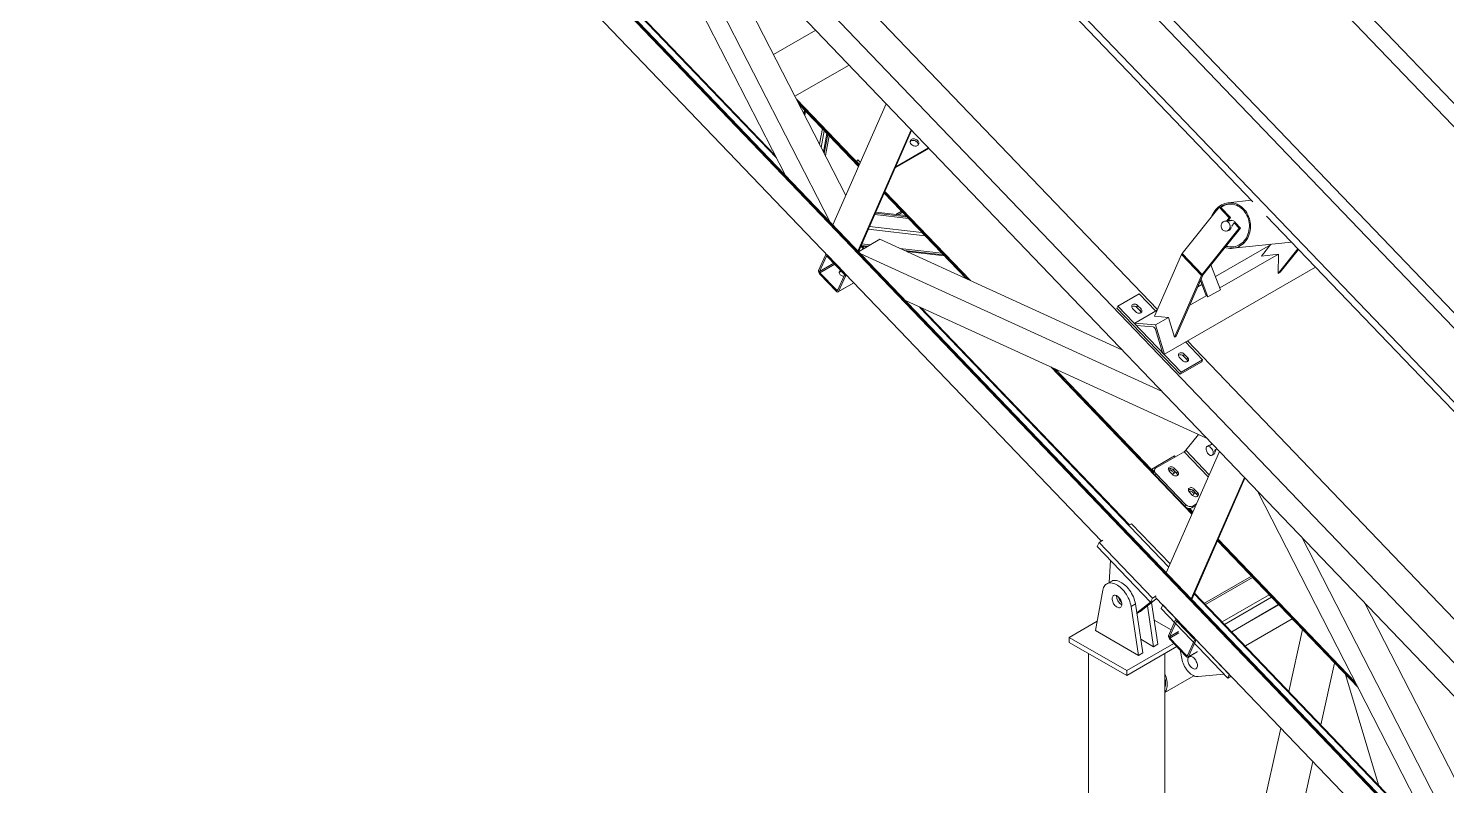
# Model space of a CAD drawing. Header units: millimetres. Extents: x 26816 to 90584, y 11074 to 56542.
# Drawn here: x 51727 to 54516, y 33987 to 35477 of the extents above; entities that cross this region are included whole.
import ezdxf

# ---------------------------------------------------------------- set-up
doc = ezdxf.new("R2010")
doc.units = ezdxf.units.MM
doc.layers.add('MAU_XANH', color=5, linetype='Continuous')

msp = doc.modelspace()

# ---------------------------------------------------------------- linework, layer by layer
at = {"layer": 'MAU_XANH', "linetype": 'Continuous', "lineweight": 0}
for p, q in [((48891.2, 40115.8), (54791.8, 33956.6)), ((49898.9, 40118.7), (68031.3, 21191.3)), ((49924.5, 40137.5), (68059.4, 21207.6)), ((48871.4, 40070.5), (54771.9, 33911.3)), ((49652, 39980.2), (67084.7, 21783.1)), ((49673, 39988.3), (67225.5, 21666.2)), ((49525.5, 39966.6), (66602.5, 22140.9)), ((48765.4, 39828.8), (54666, 33669.6)), ((48745.6, 39783.5), (53837.3, 34468.5)), ((48934.7, 39654.5), (54617.5, 33722.5)), ((54618.2, 33724), (48936.1, 39655.3)), ((52832.8, 35935.4), (53215.7, 35188)), ((52920.9, 35843.5), (53303.7, 35096.1)), ((53506.6, 35792.3), (54135, 35136.3)), ((53195.5, 35227.4), (52709.3, 35735)), ((52708.6, 35733.4), (53198, 35222.6)), ((53044.9, 35714), (53334.6, 35148.6)), ((53350.7, 35546.8), (53947.3, 34924.1)), ((53192.5, 35425.9), (53275.2, 35473.6)), ((53234.5, 35343.9), (53340.8, 35405.2)), ((53237.5, 35338.1), (53361.1, 35209.1)), ((53240.7, 35331.9), (53360.2, 35207.1)), ((53242.9, 35327.5), (53359.6, 35205.7)), ((53251.9, 35309.9), (53253.2, 35316.7)), ((53309.1, 35090.5), (53413.7, 35329)), ((53252.3, 35309.2), (53253.6, 35316.3)), ((53254, 35305.9), (53255.5, 35314.3)), ((53282.7, 35249.8), (53288.4, 35280.1)), ((53286.1, 35243.2), (53292.2, 35276)), ((53290.5, 35234.7), (53297.2, 35270.8)), ((53292.1, 35231.4), (53299.1, 35268.8)), ((53294.4, 35227.1), (53301.7, 35266.2)), ((53358.3, 35039.2), (53462.9, 35277.7)), ((53359, 35038.4), (53463.6, 35277)), ((53359.4, 35038), (53464, 35276.6)), ((53464.2, 35276.4), (53463.8, 35276.1)), ((53431.7, 35202.9), (53497.9, 35241.1)), ((53497.8, 35241.3), (53431.8, 35203.2)), ((53497, 35242.1), (53432.6, 35205)), ((53462.5, 35256.1), (53461.1, 35253)), ((53355.3, 35216), (53358.2, 35218.7)), ((53355.3, 35216), (53361.4, 35209.6)), ((53361.2, 35209.3), (53355.3, 35216)), ((53358.2, 35218.7), (53363.1, 35213.6)), ((53409.9, 35153.2), (53571.1, 34984.9)), ((53410.5, 35154.6), (53574.6, 34983.3)), ((53411.4, 35156.6), (53579.6, 34981)), ((54068.9, 35125.3), (53996.1, 35034.4)), ((54071.3, 35125.5), (54068.9, 35125.3)), ((54088.6, 35104.8), (54068.9, 35125.3)), ((54091, 35105), (54071.3, 35125.5)), ((54132.4, 35139.1), (54086.2, 35134.1)), ((54089, 35131.8), (54088.9, 35131.8)), ((53457.6, 35103.4), (53391.4, 35111)), ((53454.6, 35106.5), (53392.6, 35113.7)), ((53452.1, 35109.2), (53393.6, 35115.9)), ((53443.8, 35117.8), (53432.7, 35111.4)), ((53437.7, 35110.8), (53445.9, 35115.6)), ((54082.8, 35098.6), (54080.4, 35098.3)), ((54083.7, 35098.6), (54088.6, 35104.8)), ((54085.6, 35098.3), (54091, 35105)), ((54090.6, 35098.8), (54085.8, 35098.3)), ((54093.6, 35099.7), (54087.6, 35099.1)), ((54091, 35105), (54088.6, 35104.8)), ((54098.4, 35094.5), (54093.6, 35088.4)), ((54100.8, 35094.7), (54098.4, 35094.5)), ((54108.3, 35084.2), (54098.4, 35094.5)), ((54110.7, 35084.5), (54100.8, 35094.7)), ((54162.2, 35107.9), (54790.6, 34451.9)), ((53490.4, 35069.2), (53378.7, 35082.1)), ((53484.3, 35075.5), (53381.1, 35087.5)), ((54108.3, 35084.2), (54035.4, 34993.3)), ((54110.7, 35084.5), (54037.8, 34993.6)), ((54082.5, 35078.4), (54084.9, 35078.7)), ((54085.8, 35078.8), (54085.3, 35078.7)), ((54085.9, 35078.8), (54085.8, 35078.8)), ((54092.4, 35086.3), (54093.4, 35086.4)), ((54110.7, 35084.5), (54108.3, 35084.2)), ((53359.5, 35037.9), (53401.7, 35062.3)), ((53375.6, 35047.2), (53364, 35048.6)), ((53378.4, 35048.8), (53364.8, 35050.4)), ((53364.8, 35048.5), (53369.4, 35043.6)), ((53382.5, 35051.2), (53366, 35053.1)), ((53370.8, 35044.4), (53367.2, 35048.2)), ((53401.7, 35062.3), (53877.3, 34845.1)), ((53523.2, 35034.9), (53440.7, 35044.4)), ((53526.3, 35031.7), (53449.1, 35040.6)), ((53528.3, 35029.6), (53454.6, 35038.1)), ((53455.4, 35037.7), (53455.7, 35038)), ((53455.8, 35037.5), (53456.4, 35037.9)), ((54061.4, 34989), (54169.9, 35051.6)), ((54095.8, 35044.6), (54211, 35057)), ((54097.9, 35047.5), (54098.1, 35047.5)), ((54170.7, 35052.7), (54152, 35029.3)), ((54223.7, 35043.7), (54184.8, 34995.1)), ((54224.9, 35042.4), (54188.9, 34997.5)), ((53294.2, 35031), (53281, 35000.8)), ((53296.2, 35029), (53282.9, 34998.8)), ((53282.9, 34998.8), (53311.2, 35015.1)), ((53283.7, 34996.2), (53313.1, 35013.1)), ((53296.7, 35032.9), (53295, 35032)), ((53296.2, 35029), (53297, 35029.4)), ((53330.8, 34994.6), (53298, 35028.8)), ((53331.6, 34996.4), (53298.8, 35030.6)), ((53363.7, 35033.6), (53955.7, 34763.3)), ((53994.7, 35032.2), (53941.5, 34910.8)), ((54034, 34991.2), (53994.7, 35032.2)), ((53996.1, 35034.4), (54035.4, 34993.3)), ((54071.3, 34962.9), (54052.6, 35012.1)), ((54069.9, 34966.6), (54185.3, 35033.2)), ((54152, 35029.3), (54185.3, 35033.2)), ((54185.3, 35033.2), (54184.8, 34995.1)), ((53282.9, 34994.4), (53315.7, 34960.2)), ((53283.7, 34996.2), (53316.5, 34962)), ((53318.3, 34961.8), (53331.6, 34992)), ((53320.3, 34959.8), (53333.6, 34990)), ((53333.6, 34990), (53336.3, 34991.6)), ((53961.3, 34836.5), (54258.1, 35007.8)), ((54034, 34991.2), (53980.8, 34869.8)), ((54037.6, 34993.2), (53984.4, 34871.8)), ((54046.8, 34948.8), (54033.5, 34983.9)), ((54037.6, 34993.2), (54034, 34991.2)), ((54037.8, 34993.6), (54035.4, 34993.3)), ((54188.9, 34997.5), (54184.8, 34995.1)), ((53316.5, 34962), (53319.1, 34963.5)), ((53319.5, 34958.9), (53350.5, 34976.7)), ((53320.3, 34959.8), (53350.2, 34977)), ((53911.7, 34955.1), (53869.2, 34930.6)), ((53911.7, 34955.1), (53944.1, 34921.2)), ((54027, 34969.1), (54035, 34973.7)), ((54042.9, 34952.9), (54032.2, 34981)), ((54046.8, 34948.8), (54071.3, 34962.9)), ((53451.7, 34941.6), (54043.8, 34671.3)), ((53479.1, 34929.1), (53969.6, 34417.2)), ((53892.2, 34500.2), (53483, 34927.4)), ((53867.6, 34927), (53869.2, 34930.6)), ((53992.2, 34797), (53867.6, 34927)), ((53869.2, 34930.6), (53993.8, 34800.6)), ((53905.2, 34919.5), (53898.6, 34926.3)), ((53906.9, 34928.4), (53908.5, 34932)), ((53906.9, 34928.4), (53913.5, 34921.6)), ((53908.5, 34932), (53915.1, 34925.2)), ((54011, 34932.6), (54044.4, 34951.9)), ((54042.9, 34952.9), (54044.4, 34951.9)), ((54044.4, 34951.9), (54046.8, 34948.8)), ((53902.9, 34897.5), (53946.7, 34922.7)), ((53913.5, 34921.6), (53915.1, 34925.2)), ((53941.5, 34910.8), (53969.1, 34908.4)), ((53943.9, 34893.9), (53969.1, 34908.4)), ((53969.1, 34908.4), (53980.8, 34869.8)), ((53943.9, 34893.9), (53902.9, 34897.5)), ((53902.9, 34897.5), (53903.5, 34895.6)), ((53906.3, 34892.7), (53938.8, 34889.9)), ((53943.4, 34885.1), (53957.2, 34839.5)), ((53961.3, 34836.5), (53943.9, 34893.9)), ((53984.4, 34871.8), (53980.8, 34869.8)), ((54002.5, 34860.3), (54036.2, 34825.1)), ((54006.3, 34862.5), (54602.9, 34239.7)), ((53960, 34836.6), (53961.3, 34836.5)), ((53997, 34823.7), (53990.4, 34830.5)), ((54034.6, 34821.4), (53992.2, 34797)), ((54036.2, 34825.1), (53993.8, 34800.6)), ((53998.7, 34832.6), (54000.3, 34836.2)), ((53998.7, 34832.6), (54005.3, 34825.7)), ((54000.3, 34836.2), (54006.9, 34829.4)), ((54005.3, 34825.7), (54006.9, 34829.4)), ((54036.2, 34825.1), (54034.6, 34821.4)), ((53737.6, 34811.1), (54015.2, 34521.3)), ((53741.1, 34809.5), (53940.6, 34601.3)), ((53746, 34807.3), (53935.8, 34609.1)), ((53993.8, 34800.6), (53992.2, 34797)), ((54003.2, 34647.1), (54028.1, 34678.5)), ((54049.3, 34599), (54003.2, 34647.1)), ((54048.6, 34656.7), (54045, 34654.7)), ((54055, 34659.6), (54050.9, 34657.2)), ((54054, 34660.7), (54053.1, 34658.4)), ((54060, 34647.6), (54063.5, 34649.6)), ((54060.6, 34642.9), (54063.9, 34650.4)), ((53980.9, 34636.1), (53936.4, 34610.3)), ((53999.9, 34644.4), (53944.8, 34612.6)), ((53964.7, 34406.1), (54069.3, 34644.7)), ((53980.9, 34636.1), (53982.5, 34634.4)), ((53999.9, 34644.4), (54047.5, 34594.8)), ((54055, 34637.4), (54058.6, 34639.4)), ((53936.4, 34610.3), (53935.8, 34609.1)), ((53935.8, 34609.1), (53940.2, 34604.6)), ((53935.8, 34608.3), (53940.1, 34603.8)), ((53936.4, 34610.3), (53940.5, 34606)), ((53942.2, 34609.8), (53940.6, 34606.1)), ((53944.3, 34601.7), (53942.7, 34598)), ((53942.7, 34598), (54001.7, 34536.4)), ((53944.3, 34601.7), (54003.3, 34540.1)), ((53970.6, 34606.3), (53977.2, 34599.4)), ((53978.9, 34608.3), (53980.5, 34612)), ((53978.9, 34608.3), (53985.5, 34601.5)), ((53987.1, 34605.1), (53980.5, 34612)), ((53985.5, 34601.5), (53987.1, 34605.1)), ((54013.9, 34354.8), (54118.5, 34593.4)), ((54014.6, 34354.1), (54119.2, 34592.6)), ((54015, 34353.7), (54119.6, 34592.2)), ((54010, 34565.2), (54016.5, 34558.3)), ((54018.3, 34567.3), (54019.9, 34570.9)), ((54018.3, 34567.3), (54024.8, 34560.4)), ((54026.4, 34564.1), (54019.9, 34570.9)), ((54024.8, 34560.4), (54026.4, 34564.1)), ((54144, 34566.7), (54526.9, 33819.3)), ((54001.7, 34536.4), (54003.3, 34540.1)), ((54022.5, 34537.8), (54015.3, 34533.7)), ((54016.9, 34537.3), (54015.3, 34533.7)), ((54024.1, 34541.5), (54016.9, 34537.3)), ((54005.1, 34533.9), (54015.9, 34522.7)), ((54008, 34532.9), (54016.5, 34524.1)), ((54009.1, 34532.7), (54016.7, 34524.7)), ((54010.9, 34532.6), (54017.3, 34525.9)), ((53896.4, 34502.7), (53892.2, 34500.2)), ((53972.3, 34423.4), (53896.4, 34502.7)), ((53832.8, 34465.9), (53829.1, 34457.5)), ((53829.1, 34457.5), (53934, 34348)), ((53839.9, 34470), (53832.8, 34465.9)), ((53832.8, 34465.9), (53937.7, 34356.4)), ((54065.5, 34468.8), (54342, 34180.2)), ((54066.1, 34470.3), (54339.8, 34184.6)), ((54067, 34472.2), (54336.6, 34190.8)), ((54232.1, 34474.8), (54615, 33727.4)), ((53854.9, 34430.5), (53852.3, 34386.9)), ((54132.2, 34399.3), (54039.9, 34346)), ((54042.1, 34343.7), (54134.3, 34397)), ((53840, 34371.9), (53825.3, 34292.5)), ((53856.3, 34389.2), (53847.8, 34384.3)), ((53895.5, 34339.8), (53904, 34344.7)), ((53918.7, 34248.4), (53904, 34344.7)), ((53906.7, 34327.2), (53933.6, 34348.4)), ((53915.5, 34331.2), (53944.5, 34354)), ((53939.9, 34260.6), (53927.7, 34340.8)), ((53937.7, 34356.4), (53934, 34348)), ((53934, 34348), (53946.1, 34355)), ((53948.4, 34265.5), (53935.9, 34347.3)), ((53937.7, 34356.4), (53944.8, 34360.5)), ((53943.5, 34357.7), (54646.1, 33624.3)), ((53957.7, 34342.9), (53954.5, 34335.6)), ((53957.7, 34342.9), (54088.8, 34206)), ((54019.8, 34364.7), (54509.2, 33853.9)), ((54506.7, 33858.7), (54020.5, 34366.2)), ((54074.9, 34309.5), (54167.1, 34362.8)), ((54079.5, 34304.6), (54171.8, 34357.9)), ((54093.5, 34290.1), (54185.7, 34343.4)), ((54093.7, 34289.8), (54186, 34343.1)), ((54356.2, 34345.3), (54644.1, 33783.2)), ((53910.2, 34243.5), (53895.5, 34339.8)), ((53906.8, 34326.2), (53915.5, 34331.2)), ((53906.9, 34326), (53913.9, 34330.1)), ((53913.9, 34330.1), (53915.5, 34331.2)), ((53974.4, 34293.8), (53941.2, 34313)), ((53954.5, 34335.6), (54085.7, 34198.7)), ((53982.6, 34312.5), (53969.4, 34282.3)), ((54120.3, 34262.1), (54212.5, 34315.4)), ((53828.7, 34310.8), (53773.7, 34279)), ((53825.3, 34292.5), (53910.2, 34243.5)), ((53984.6, 34310.4), (53971.3, 34280.2)), ((53971.3, 34280.2), (53989, 34290.4)), ((53972.1, 34277.6), (53989.8, 34287.8)), ((53980.1, 34308.9), (53980.4, 34307.5)), ((54019.2, 34276), (53986.4, 34310.3)), ((54020, 34277.8), (53987.2, 34312.1)), ((54232.8, 34294.2), (54205.9, 34172.7)), ((53773.7, 34279), (53773.7, 34269.2)), ((53773.7, 34279), (53886.9, 34213.7)), ((53773.7, 34269.2), (53886.9, 34203.9)), ((53886.9, 34213.7), (53979.6, 34267.2)), ((53886.9, 34203.9), (53985.6, 34260.9)), ((53914.6, 34275.2), (53939.9, 34260.6)), ((53939.9, 34260.6), (53948.4, 34265.5)), ((53971.3, 34275.8), (54004.1, 34241.6)), ((53972.1, 34277.6), (54004.9, 34243.4)), ((54006.7, 34243.2), (54020, 34273.5)), ((54008.7, 34241.2), (54022, 34271.4)), ((53811.9, 34247.2), (53811.9, 29859.9)), ((53910.2, 34243.5), (53918.7, 34248.4)), ((53961.9, 29859.9), (53961.9, 34247.2)), ((53991.8, 34254.4), (53996.2, 34234.2)), ((54004.9, 34243.4), (54007.5, 34244.9)), ((54007.9, 34240.3), (54025.6, 34250.5)), ((54008.7, 34241.2), (54026.4, 34251.4)), ((53886.9, 34213.7), (53886.9, 34203.9)), ((53961.9, 34170.6), (54018.7, 34203.5)), ((54027.3, 34201.7), (54078.2, 34206.6)), ((54088.8, 34206), (54085.7, 34198.7)), ((54092.2, 34202.5), (54085.7, 34198.7)), ((54269.1, 34106.7), (54296, 34228.2)), ((54317.6, 34205.7), (54382.3, 33988.6)), ((54189.9, 34100.5), (53961.9, 33072)), ((53983.3, 32817.8), (54253.1, 34034.5))]:
    msp.add_line(p, q, dxfattribs=at)
at = {"layer": 'MAU_XANH', "linetype": 'Continuous', "lineweight": 0, "flags": 128}
for points in [[(53475.5, 35246.8), (53474.1, 35246.2), (53472.6, 35245.8), (53470.9, 35245.8), (53469.1, 35246), (53467.4, 35246.6), (53465.7, 35247.4), (53464.3, 35248.4), (53463, 35249.6), (53462, 35250.9), (53461.3, 35252.4), (53461, 35253.8), (53461, 35255.2), (53461.4, 35256.5), (53462.1, 35257.7), (53463.1, 35258.7), (53464.4, 35259.4), (53465.9, 35259.9), (53467.6, 35260.1), (53469.3, 35260), (53471.1, 35259.6), (53472.8, 35259), (53474.3, 35258), (53475.7, 35256.9), (53476.8, 35255.6), (53477.7, 35254.2), (53478.2, 35252.8), (53478.3, 35251.4), (53478.1, 35250), (53477.6, 35248.7), (53476.7, 35247.6), (53475.5, 35246.8)], [(53461, 35254.9), (53461.8, 35255.7), (53463.1, 35256.4), (53464.6, 35256.9), (53466.3, 35257.1), (53468, 35257), (53469.7, 35256.6), (53471.4, 35255.9), (53473, 35255), (53474.4, 35253.9), (53475.5, 35252.6), (53476.3, 35251.2), (53476.8, 35249.8), (53477, 35248.3), (53477, 35247.9)], [(54080.2, 35046.5), (54082.9, 35045.7), (54086.4, 35044.9), (54089.9, 35044.5), (54093.3, 35044.5), (54096.8, 35044.8), (54100.2, 35045.4), (54103.6, 35046.4), (54106.9, 35047.7), (54110, 35049.4), (54113, 35051.3), (54115.8, 35053.6), (54118.4, 35056.2), (54120.8, 35059), (54123, 35062), (54124.9, 35065.3), (54126.6, 35068.7), (54128, 35072.3), (54129, 35076.1), (54129.8, 35079.9), (54130.3, 35083.8), (54130.5, 35087.8), (54130.4, 35091.8), (54129.9, 35095.7), (54129.2, 35099.6), (54128.2, 35103.4), (54126.8, 35107.2), (54125.2, 35110.7), (54123.3, 35114.2), (54121.2, 35117.4), (54118.8, 35120.4), (54116.3, 35123.1), (54113.5, 35125.6), (54110.5, 35127.8), (54107.4, 35129.7), (54104.2, 35131.3), (54100.8, 35132.6), (54097.4, 35133.5), (54093.9, 35134.1), (54090.4, 35134.3), (54087, 35134.2), (54083.5, 35133.7), (54080.1, 35132.9), (54076.8, 35131.7), (54073.6, 35130.3), (54070.5, 35128.4), (54067.6, 35126.3), (54064.9, 35123.9), (54062.4, 35121.2), (54060.1, 35118.3), (54058.1, 35115.2), (54056.3, 35111.8), (54054.7, 35108.3), (54054.3, 35107)], [(54081.9, 35048.5), (54084.2, 35047.9), (54087.6, 35047.2), (54091, 35047), (54094.4, 35047), (54097.7, 35047.4), (54101, 35048.2), (54104.3, 35049.3), (54107.4, 35050.7), (54110.4, 35052.5), (54113.2, 35054.5), (54115.8, 35056.9), (54118.2, 35059.5), (54120.4, 35062.4), (54122.4, 35065.5), (54124.1, 35068.8), (54125.5, 35072.2), (54126.7, 35075.8), (54127.5, 35079.5), (54128.1, 35083.3), (54128.3, 35087.2), (54128.2, 35091), (54127.8, 35094.9), (54127.2, 35098.7), (54126.2, 35102.4), (54124.9, 35106), (54123.3, 35109.5), (54121.5, 35112.8), (54119.4, 35115.9), (54117.1, 35118.8), (54114.6, 35121.5), (54111.9, 35123.9), (54109, 35126), (54105.9, 35127.8), (54102.8, 35129.3), (54099.5, 35130.4), (54096.2, 35131.2), (54092.8, 35131.7), (54089.4, 35131.8), (54086, 35131.6), (54082.7, 35131), (54079.4, 35130.1), (54076.2, 35128.8), (54073.2, 35127.2), (54070.5, 35125.5)], [(54074, 35083.2), (54075.1, 35081.7), (54076.3, 35080.4), (54077.8, 35079.4), (54079.3, 35078.7), (54081, 35078.4), (54082.6, 35078.4), (54084.3, 35078.8), (54085.8, 35079.6), (54087.1, 35080.6), (54088.3, 35081.9), (54089.2, 35083.5), (54089.8, 35085.2), (54090.2, 35087.1), (54090.2, 35089), (54089.8, 35090.9), (54089.2, 35092.6), (54088.3, 35094.3), (54087.2, 35095.7), (54085.8, 35096.8), (54084.3, 35097.7), (54082.7, 35098.2), (54081, 35098.3), (54079.4, 35098.1), (54077.8, 35097.6), (54076.4, 35096.7), (54075.1, 35095.5), (54074.1, 35094), (54073.3, 35092.4), (54072.8, 35090.6), (54072.7, 35088.7), (54072.8, 35086.8), (54073.3, 35084.9), (54074, 35083.2)], [(54082.8, 35098.6), (54084.1, 35098.6), (54085.8, 35098.3)], [(53298.8, 35030.6), (53298.2, 35031.3), (53297.5, 35031.7), (53296.8, 35032), (53296.1, 35032.2), (53295.5, 35032.1), (53295, 35031.9), (53294.5, 35031.6), (53294.2, 35031)], [(53298, 35028.8), (53297.8, 35029.1), (53297.5, 35029.3), (53297.2, 35029.4), (53296.9, 35029.4), (53296.7, 35029.4), (53296.5, 35029.3), (53296.3, 35029.2), (53296.2, 35029)], [(53330.7, 34989.9), (53330.4, 34989.9), (53328.9, 34989.9), (53327.4, 34990.2), (53325.9, 34990.8), (53324.6, 34991.6), (53323.5, 34992.6), (53322.6, 34993.7), (53322, 34994.9), (53321.7, 34996.2), (53321.7, 34997.4), (53322.1, 34998.5), (53322.8, 34999.5), (53323.8, 35000.2), (53325, 35000.7)], [(53315.7, 34960.2), (53316.4, 34959.6), (53317.1, 34959.1), (53317.8, 34958.8), (53318.4, 34958.6), (53319, 34958.7), (53319.6, 34958.9), (53320, 34959.3), (53320.3, 34959.8)], [(53316.5, 34962), (53316.8, 34961.7), (53317.1, 34961.6), (53317.3, 34961.4), (53317.6, 34961.4), (53317.8, 34961.4), (53318, 34961.5), (53318.2, 34961.6), (53318.3, 34961.8)], [(53898.6, 34926.3), (53897.7, 34927.4), (53897.1, 34928.7), (53896.8, 34929.9), (53896.9, 34931.1), (53897.3, 34932.2), (53898, 34933.2), (53899, 34934), (53900.2, 34934.5), (53901.6, 34934.7), (53903.1, 34934.7), (53904.6, 34934.4), (53906, 34933.8), (53907.4, 34933), (53908.5, 34932)], [(53915.1, 34925.2), (53916, 34924), (53916.6, 34922.8), (53916.8, 34921.6), (53916.8, 34920.4), (53916.4, 34919.2), (53915.7, 34918.3), (53914.7, 34917.5), (53913.5, 34917), (53912.1, 34916.8), (53910.6, 34916.8), (53909.1, 34917.1), (53907.6, 34917.7), (53906.3, 34918.5), (53905.2, 34919.5)], [(53990.4, 34830.5), (53989.5, 34831.6), (53988.9, 34832.9), (53988.6, 34834.1), (53988.7, 34835.3), (53989.1, 34836.4), (53989.8, 34837.4), (53990.8, 34838.1), (53992, 34838.7), (53993.4, 34838.9), (53994.8, 34838.9), (53996.4, 34838.6), (53997.8, 34838), (53999.2, 34837.2), (54000.3, 34836.2)], [(54006.9, 34829.4), (54007.7, 34828.2), (54008.4, 34827), (54008.6, 34825.8), (54008.6, 34824.6), (54008.2, 34823.4), (54007.5, 34822.5), (54006.5, 34821.7), (54005.3, 34821.2), (54003.9, 34821), (54002.4, 34821), (54000.9, 34821.3), (53999.4, 34821.9), (53998.1, 34822.7), (53997, 34823.7)], [(54047.4, 34640), (54048.7, 34638.8), (54050, 34637.9), (54051.3, 34637.2), (54052.6, 34636.9), (54053.8, 34636.9), (54054.9, 34637.3), (54055.8, 34638), (54056.4, 34638.9), (54056.9, 34640.1), (54057.1, 34641.5), (54057, 34643.1), (54056.7, 34644.8), (54056.2, 34646.5), (54055.4, 34648.3), (54054.4, 34649.9), (54053.3, 34651.4), (54052, 34652.7), (54050.7, 34653.8), (54049.4, 34654.5), (54048.1, 34655), (54046.8, 34655.2), (54045.7, 34655), (54044.7, 34654.5), (54043.9, 34653.7), (54043.4, 34652.6), (54043, 34651.3), (54043, 34649.7), (54043.1, 34648.1), (54043.6, 34646.4), (54044.3, 34644.6), (54045.1, 34643), (54046.2, 34641.4), (54047.4, 34640)], [(54048.6, 34656.7), (54049.6, 34657.1), (54050.9, 34657.2)], [(54060, 34647.6), (54060.5, 34645.8), (54060.6, 34644.1), (54060.5, 34642.6), (54060.1, 34641.2), (54059.5, 34640.2), (54058.6, 34639.4), (54058.6, 34639.4)], [(53935.8, 34609.1), (53935.7, 34608.8), (53935.7, 34608.5), (53935.8, 34608.3), (53935.8, 34608.3)], [(53944.8, 34612.6), (53943.5, 34611.7), (53942.6, 34610.5), (53942, 34609.2), (53941.7, 34607.7), (53941.8, 34606.2), (53942.3, 34604.6), (53943.1, 34603.1), (53944.3, 34601.7)], [(53980.5, 34612), (53979.4, 34613), (53978, 34613.8), (53976.6, 34614.3), (53975.1, 34614.6), (53973.6, 34614.7), (53972.2, 34614.4), (53971, 34613.9), (53970, 34613.1), (53969.3, 34612.2), (53968.9, 34611.1), (53968.8, 34609.9), (53969.1, 34608.6), (53969.7, 34607.4), (53970.6, 34606.3)], [(53968.8, 34609.9), (53969.4, 34610.3), (53970.6, 34610.8), (53972, 34611), (53973.5, 34611), (53975, 34610.7), (53976.4, 34610.1), (53977.8, 34609.3), (53978.9, 34608.3), (53979.8, 34607.2), (53980.4, 34606), (53980.7, 34604.7), (53980.7, 34603.5), (53980.3, 34602.4), (53979.6, 34601.4), (53978.6, 34600.7), (53977.4, 34600.2), (53976.6, 34600)], [(53969.5, 34607.8), (53970.7, 34608), (53972.2, 34608), (53973.7, 34607.7), (53975.1, 34607.1), (53976.5, 34606.3), (53977.6, 34605.3), (53978.5, 34604.2), (53979.1, 34603), (53979.4, 34601.7), (53979.4, 34601.3)], [(53977.2, 34599.4), (53978.3, 34598.4), (53979.7, 34597.6), (53981.1, 34597), (53982.6, 34596.7), (53984.1, 34596.7), (53985.5, 34597), (53986.7, 34597.5), (53987.7, 34598.2), (53988.4, 34599.2), (53988.8, 34600.3), (53988.9, 34601.5), (53988.6, 34602.8), (53988, 34604), (53987.1, 34605.1)], [(54019.9, 34570.9), (54018.7, 34571.9), (54017.4, 34572.7), (54015.9, 34573.3), (54014.4, 34573.6), (54012.9, 34573.6), (54011.5, 34573.4), (54010.3, 34572.8), (54009.3, 34572.1), (54008.6, 34571.1), (54008.2, 34570), (54008.2, 34568.8), (54008.5, 34567.6), (54009.1, 34566.3), (54010, 34565.2)], [(54008.2, 34568.8), (54008.7, 34569.2), (54009.9, 34569.7), (54011.3, 34570), (54012.8, 34569.9), (54014.3, 34569.6), (54015.8, 34569.1), (54017.1, 34568.3), (54018.3, 34567.3), (54019.2, 34566.1), (54019.8, 34564.9), (54020, 34563.7), (54020, 34562.5), (54019.6, 34561.3), (54018.9, 34560.4), (54017.9, 34559.6), (54016.7, 34559.1), (54015.9, 34558.9)], [(54008.8, 34566.8), (54010, 34567), (54011.5, 34566.9), (54013, 34566.6), (54014.5, 34566.1), (54015.8, 34565.3), (54016.9, 34564.3), (54017.8, 34563.1), (54018.4, 34561.9), (54018.7, 34560.6), (54018.7, 34560.2)], [(54016.5, 34558.3), (54017.7, 34557.4), (54019, 34556.6), (54020.5, 34556), (54022, 34555.7), (54023.4, 34555.6), (54024.8, 34555.9), (54026.1, 34556.4), (54027, 34557.2), (54027.7, 34558.1), (54028.1, 34559.2), (54028.2, 34560.5), (54027.9, 34561.7), (54027.3, 34562.9), (54026.4, 34564.1)], [(53895.5, 34339.8), (53894.9, 34343.2), (53894, 34346.6), (53892.9, 34350.1), (53891.6, 34353.6), (53890, 34357), (53888.2, 34360.4), (53886.3, 34363.6), (53884.2, 34366.8), (53881.9, 34369.8), (53879.5, 34372.6), (53877, 34375.2), (53874.4, 34377.5), (53871.8, 34379.6), (53869.1, 34381.5), (53866.4, 34383), (53863.7, 34384.3), (53861.1, 34385.2), (53858.5, 34385.8), (53856, 34386.1), (53853.6, 34386.1), (53851.4, 34385.7), (53849.2, 34385), (53847.3, 34384), (53845.5, 34382.7), (53844, 34381), (53842.6, 34379.1), (53841.5, 34376.9), (53840.6, 34374.5), (53840, 34371.9)], [(53904, 34344.7), (53903.4, 34348.1), (53902.5, 34351.5), (53901.4, 34355), (53900.1, 34358.5), (53898.5, 34361.9), (53896.7, 34365.3), (53894.8, 34368.5), (53892.7, 34371.7), (53890.4, 34374.7), (53888, 34377.5), (53885.5, 34380.1), (53882.9, 34382.4), (53880.3, 34384.5), (53877.6, 34386.4), (53874.9, 34387.9), (53872.2, 34389.2), (53869.6, 34390.1), (53867, 34390.7), (53864.5, 34391), (53862.1, 34391), (53859.8, 34390.6), (53857.7, 34389.9), (53856.3, 34389.2)], [(53877.3, 34344.1), (53877.2, 34346), (53876.8, 34348), (53876.2, 34350), (53875.3, 34352.1), (53874.2, 34354), (53873, 34355.9), (53871.6, 34357.5), (53870.1, 34359), (53868.6, 34360.2), (53867, 34361.1), (53865.4, 34361.7), (53863.9, 34361.9), (53862.5, 34361.9), (53861.3, 34361.5), (53860.2, 34360.8), (53859.4, 34359.7), (53858.7, 34358.4), (53858.4, 34356.9), (53858.2, 34355.2), (53858.4, 34353.3), (53858.7, 34351.3), (53859.4, 34349.2), (53860.2, 34347.2), (53861.3, 34345.3), (53862.5, 34343.4), (53863.9, 34341.8), (53865.4, 34340.3), (53867, 34339.1), (53868.6, 34338.2), (53870.1, 34337.6), (53871.6, 34337.3), (53873, 34337.4), (53874.2, 34337.8), (53875.3, 34338.5), (53876.2, 34339.5), (53876.8, 34340.8), (53877.2, 34342.4), (53877.3, 34344.1)], [(53987.2, 34312.1), (53986.6, 34312.7), (53985.9, 34313.1), (53985.2, 34313.5), (53984.5, 34313.6), (53983.9, 34313.6), (53983.4, 34313.4), (53982.9, 34313), (53982.6, 34312.5)], [(53986.4, 34310.3), (53986.2, 34310.5), (53985.9, 34310.7), (53985.6, 34310.8), (53985.3, 34310.9), (53985.1, 34310.9), (53984.9, 34310.8), (53984.7, 34310.6), (53984.6, 34310.4)], [(53996.2, 34234.2), (53997, 34231.1), (53998, 34228), (53999.3, 34224.9), (54000.8, 34221.8), (54002.5, 34218.8), (54004.4, 34216), (54006.5, 34213.4), (54008.6, 34210.9), (54010.9, 34208.7), (54013.3, 34206.8), (54015.7, 34205.1), (54018.1, 34203.7), (54020.5, 34202.7), (54022.8, 34202), (54025.1, 34201.7), (54027.3, 34201.7)], [(54004.1, 34241.6), (54004.8, 34241), (54005.5, 34240.5), (54006.2, 34240.2), (54006.8, 34240.1), (54007.4, 34240.1), (54008, 34240.3), (54008.4, 34240.7), (54008.7, 34241.2)], [(54004.9, 34243.4), (54005.2, 34243.2), (54005.4, 34243), (54005.7, 34242.9), (54006, 34242.8), (54006.2, 34242.8), (54006.4, 34242.9), (54006.6, 34243), (54006.7, 34243.2)], [(54020.2, 34237.2), (54018.7, 34238.6), (54017.1, 34239.8), (54015.5, 34240.6), (54014, 34241.2), (54012.5, 34241.4), (54011.1, 34241.2), (54009.9, 34240.8), (54008.9, 34240), (54008.1, 34238.9), (54007.5, 34237.6), (54007.1, 34236), (54007, 34234.2), (54007.2, 34232.3), (54007.7, 34230.3), (54008.3, 34228.3), (54009.2, 34226.3), (54010.3, 34224.3), (54011.6, 34222.5), (54013, 34220.9), (54014.5, 34219.5), (54016.1, 34218.3), (54017.7, 34217.5), (54019.2, 34216.9), (54020.7, 34216.7), (54022, 34216.8), (54023.3, 34217.3), (54024.3, 34218.1), (54025.1, 34219.2), (54025.7, 34220.5), (54026, 34222.1), (54026.1, 34223.9), (54026, 34225.8), (54025.5, 34227.8), (54024.8, 34229.8), (54023.9, 34231.8), (54022.8, 34233.8), (54021.6, 34235.6), (54020.2, 34237.2)], [(53961.9, 34207), (53963.1, 34204.2), (53964.3, 34200.8), (53965.2, 34197.5), (53966, 34194.2), (53966.5, 34191), (53966.7, 34187.8), (53966.7, 34184.8), (53966.5, 34182), (53966, 34179.4), (53965.2, 34176.9), (53964.3, 34174.7), (53963.1, 34172.7), (53961.9, 34171.3)]]:
    msp.add_lwpolyline(points, dxfattribs=at)
at = {"layer": 'MAU_XANH', "linetype": 'Continuous', "lineweight": 0}
for centre, radius, start, end in [((54093.9, 35093.8), 39.4, 134.8681, 147.7076), ((54092.7, 35098.3), 33.7, 96.3933, 127.9157), ((54088.4, 35091.4), 7.73, 73.3292, 108.1789), ((54093.1, 35091), 8.69, 24.1335, 103.2192), ((54083.7, 35087.4), 8.8, 277.9081, 352.7788), ((54094.5, 35080.6), 33.3, 249.155, 275.9637), ((54003.8, 35028), 10, 140.2522, 154.7733), ((53287.5, 34999.3), 6.67, 166.5829, 227.1557), ((53285.5, 34998.2), 2.67, 166.5829, 227.1557), ((53326, 34993.5), 5.72, 85.5456, 138.2902), ((53329, 34992.7), 2.67, 346.5829, 47.1557), ((53327.1, 34991.5), 6.67, 346.5829, 47.1557), ((54043.1, 34986.9), 10, 140.2522, 154.7733), ((54039.1, 34992.5), 1.67, 140.2522, 154.7733), ((53900.9, 34923.2), 7.95, 41.2379, 121.2003), ((53909.4, 34917.3), 5.94, 6.0465, 46.0549), ((53907.3, 34896.5), 3.95, 193.201, 254.3412), ((53937, 34883.6), 6.59, 13.201, 74.3412), ((53961.1, 34840.4), 3.95, 193.201, 254.3412), ((53992.7, 34827.4), 7.95, 41.2379, 121.2003), ((54001.1, 34821.5), 5.94, 6.1029, 46.0513), ((53947.6, 34603.6), 7.46, 160.356, 228.5543), ((53973, 34603.1), 7.95, 41.2379, 121.2003), ((53981.4, 34597.2), 5.94, 6.0751, 46.0531), ((54012.3, 34562), 7.95, 41.2379, 121.2003), ((54010.4, 34544.4), 11.8, 222.4205, 294.6677), ((54012, 34548), 11.8, 222.4205, 294.6677), ((54020.7, 34556.2), 5.94, 6.0751, 46.0531), ((53886.7, 34360.6), 19.9, 178.231, 241.7636), ((53892.3, 34363.8), 22.3, 193.9623, 226.0323), ((53975.9, 34280.7), 6.67, 166.5829, 227.1557), ((53973.9, 34279.6), 2.67, 166.5829, 227.1557), ((54017.4, 34274.1), 2.67, 346.5829, 47.1557), ((54015.5, 34273), 6.67, 346.5829, 47.1557), ((53932.6, 34189.2), 30.7, 342.7617, 17.2383)]:
    msp.add_arc(centre, radius, start, end, dxfattribs=at)
msp.add_open_spline([(54003.2, 34647.1), (54003, 34646.9), (54002.7, 34646.4), (54001.9, 34645.6), (54000.9, 34644.9), (54000.3, 34644.6), (53999.9, 34644.4)], degree=3, dxfattribs=at)

doc.saveas('drawing.dxf')
